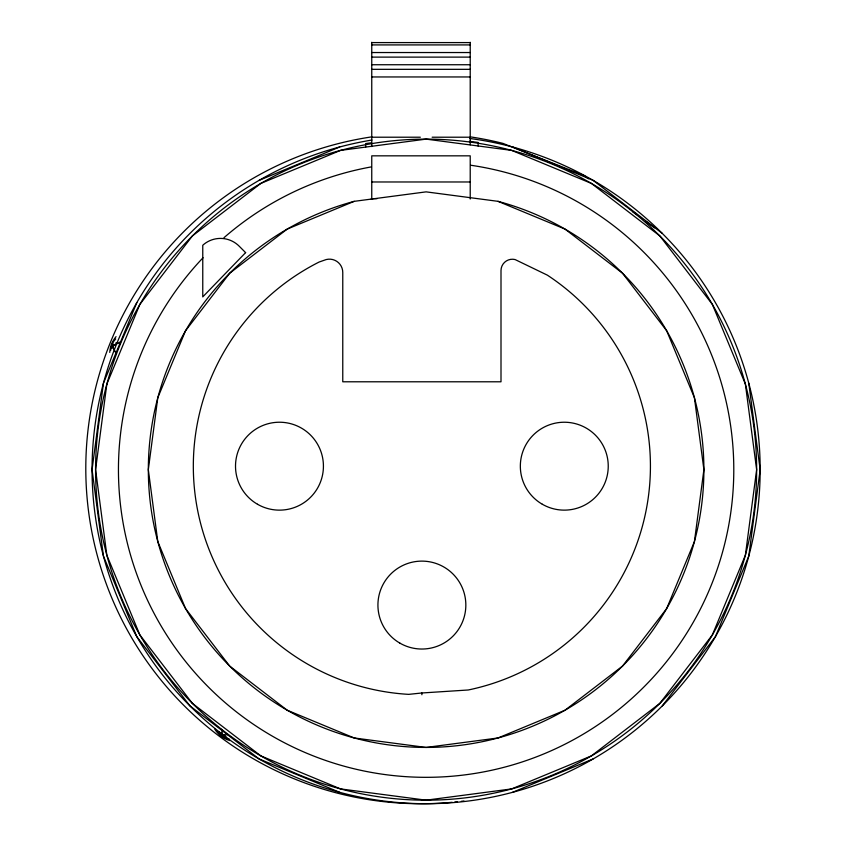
<?xml version="1.0" encoding="UTF-8"?>
<svg xmlns="http://www.w3.org/2000/svg" width="846" height="846" viewBox="0 0 846 846"><rect width="100%" height="100%" fill="white"/><g stroke="black" fill="none" stroke-linecap="round" stroke-linejoin="round"><path stroke-width="1.27" d="M136.819 302.625L103.445 383.196L92.066 469.657L103.445 556.108L136.819 636.678L189.906 705.86L259.088 758.947L339.658 792.321M662.323 705.86L715.409 636.678L748.773 556.108L760.163 469.657L748.773 383.196M121.073 341.488L112.592 346.141L116.209 353.787M259.088 180.357L339.658 146.993M354.22 201.337L287.217 229.086L229.689 273.226L185.538 330.765L157.79 397.757L148.325 469.657L157.79 541.546L185.538 608.549L229.689 666.077L287.217 710.228L354.22 737.976L426.109 747.441L498.008 737.976L565.001 710.228L622.54 666.077L666.68 608.549L694.429 541.546L703.904 469.657L694.429 397.757L666.68 330.765L622.54 273.226L565.001 229.086L498.008 201.337L426.109 191.862L354.22 201.337A277.784 277.784 0 0 0 198.567 628.98A277.784 277.784 0 0 0 653.662 628.98A277.784 277.784 0 0 0 498.008 201.337M512.57 792.321L593.131 758.947M371.045 199.117L373.266 198.821M371.5 142.794L365.62 143.566L365.62 147.204M227.701 734.582L222.688 735.237L221.578 729.294M421.879 692.98L408.734 694.365A228.557 228.557 0 0 1 319.175 262.006L326.186 259.563A13.303 13.303 0 0 1 342.767 272.454L342.767 381.789L501.001 381.789L501.001 270.445A11.368 11.368 0 0 1 515.108 259.563L547.351 275.151A228.557 228.557 0 0 1 468.24 689.987L421.879 692.98L421.879 694.746M371.754 42.586L470.217 42.586M371.754 44.912L470.217 44.912M371.754 52.537L470.217 52.537M371.754 57.116L470.217 57.116M371.754 64.74L470.217 64.74M371.754 69.33L470.217 69.33M371.754 76.954L470.217 76.954M371.754 137.211L420.325 137.211M432.147 137.211L470.217 137.211M371.754 181.975L470.217 181.975M374.408 198.673L376.999 198.694M469.403 141.303L478.138 142.456L478.138 146.094M588.478 178.77L584.279 175.651L502.926 143.386A335.249 335.249 0 0 0 470.894 136.957M512.57 146.993L593.131 180.357L662.323 233.443M632.501 211.511L636.689 214.63M646.122 221.641L654.508 227.881M470.217 42.3L470.217 144.782M470.217 199.022L470.217 155.833L371.754 155.833L371.754 199.022M371.754 42.3L371.754 146.58M469.71 138.469A334.043 334.043 0 0 1 709.741 646.133A334.043 334.043 0 0 1 148.262 655.09A334.043 334.043 0 0 1 371.965 140.024M463.946 800.982A335.249 335.249 0 0 1 461.334 801.31M457.411 801.765A335.249 335.249 0 0 1 454.799 802.04M452.187 802.294A335.249 335.249 0 0 1 88.227 508.774A335.249 335.249 0 0 1 371.637 136.893M470.873 165.256A307.68 307.68 0 0 1 715.071 575.333A307.68 307.68 0 0 1 263.92 731.103A307.68 307.68 0 0 1 203.072 257.723M223.926 237.737A307.68 307.68 0 0 1 370.876 166.979M229.414 739.224A17.597 17.597 0 0 1 217.39 731.081M224.211 735.015A1.1 1.1 0 0 1 222.667 735.259A1.1 1.1 0 0 1 222.424 733.725M226.633 737.3A8.798 8.798 0 0 1 219.516 732.128M229.953 740.599A26.395 26.395 0 0 1 214.725 729.019M224.676 736.253A4.399 4.399 0 0 1 220.785 732.562M224.814 735.555A2.2 2.2 0 0 1 221.747 733.884M110.72 350.318A17.597 17.597 0 0 1 115.691 338.96M113.269 347.516A1.1 1.1 0 0 1 112.56 346.13A1.1 1.1 0 0 1 113.946 345.422M115.183 351.608A4.399 4.399 0 0 1 114.147 351.111M112.359 346.067A4.399 4.399 0 0 1 112.856 345.031M115.627 343.116A4.399 4.399 0 0 1 117.901 343.243M113.903 348.88A2.2 2.2 0 0 1 112.952 348.256M112.391 346.67A2.2 2.2 0 0 1 113.121 345.157M114.136 344.639A2.2 2.2 0 0 1 115.268 344.692M111.672 348.235A8.798 8.798 0 0 1 113.078 343.899M109.758 352.401A26.395 26.395 0 0 1 116.05 336.645M106.839 384.105L95.577 469.657L106.839 555.198L139.865 634.923L192.391 703.375L260.843 755.901L340.568 788.916L426.109 800.179L511.661 788.916L591.375 755.901L659.838 703.375L712.364 634.923L745.379 555.198L756.641 469.657L745.379 384.105L712.364 304.391L659.838 235.928L591.375 183.402L511.661 150.387L426.109 139.125L340.568 150.387L260.843 183.402L192.391 235.928L139.865 304.391L106.839 384.105M245.615 252.626L202.765 296.883L202.765 245.255A26.374 26.374 0 0 1 239.132 246.133L245.615 252.626M192.391 703.375A330.532 330.532 0 0 0 745.379 555.198A330.532 330.532 0 0 0 340.568 150.387A330.532 330.532 0 0 0 192.391 703.375M542.318 504.248A43.95 43.95 0 0 0 608.242 466.188A43.95 43.95 0 0 0 542.318 428.118A43.95 43.95 0 0 0 542.318 504.248M257.491 504.248A43.95 43.95 0 0 0 323.426 466.188A43.95 43.95 0 0 0 257.491 428.118A43.95 43.95 0 0 0 257.491 504.248M399.904 643.14A43.95 43.95 0 0 0 465.839 605.08A43.95 43.95 0 0 0 399.904 567.01A43.95 43.95 0 0 0 399.904 643.14"/></g></svg>
